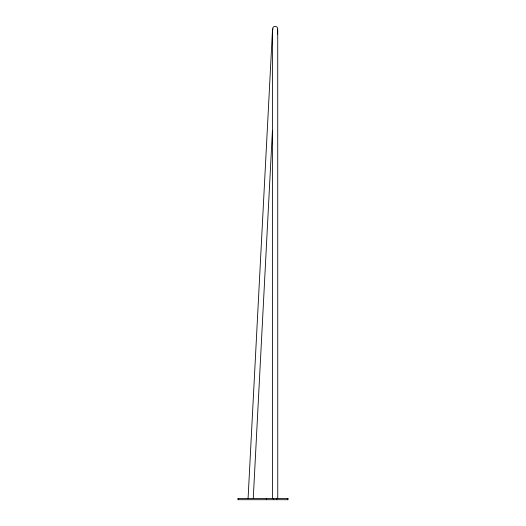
<?xml version="1.0" encoding="UTF-8"?>
<svg xmlns="http://www.w3.org/2000/svg" width="526" height="526" viewBox="0 0 526 526"><rect width="100%" height="100%" fill="white"/><g stroke="black" fill="none" stroke-linecap="round" stroke-linejoin="round"><path stroke-width="0.79" d="M248.081 498.411L272.56 28.884L273.316 28.923M253.256 498.411L272.415 130.875M277.465 34.072L277.537 29.14M272.744 27.931C273.678 25.36 277.807 26.155 277.728 28.884M237.726 498.411L288.274 498.411M237.726 499.7L288.274 499.7M272.56 28.884L272.744 29.831M287.65 498.411L287.65 499.7M277.728 29.509L277.754 498.411M276.696 498.411L276.696 499.7M273.651 498.839L273.651 499.7M272.56 29.509L272.593 498.411M266.347 498.411L266.347 498.839M266.347 499.273L266.347 499.7M238.35 498.411L238.35 499.7"/></g></svg>
